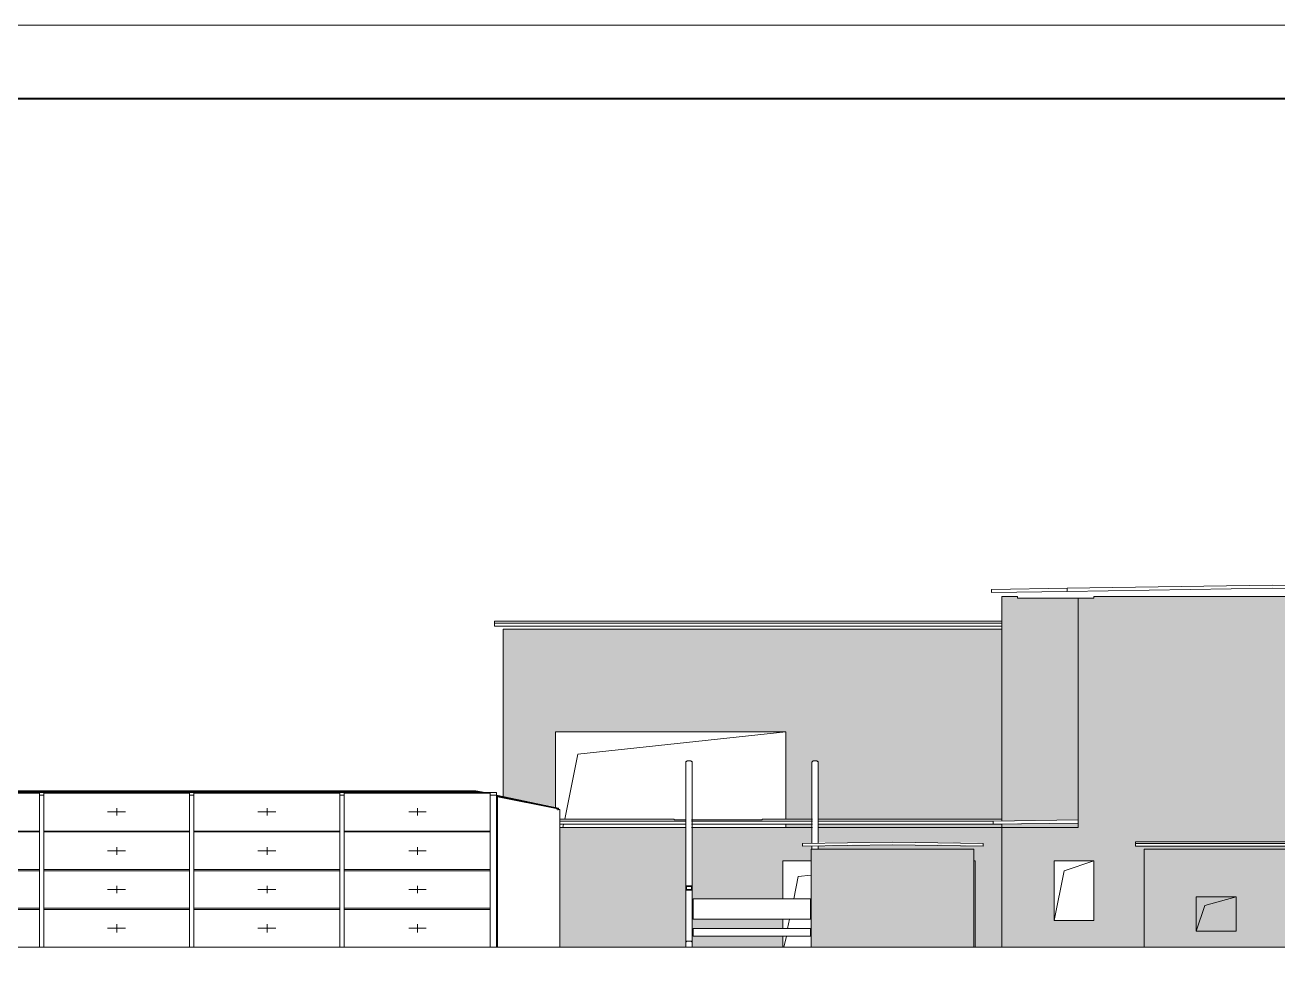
# Model space of a CAD drawing. Header units: millimetres. Extents: x -28928 to 100580, y -22867 to 36490.
# Drawn here: x -12715 to -4180, y 30148 to 36490 of the extents above; entities that cross this region are included whole.
import ezdxf

# ---------------------------------------------------------------- set-up
doc = ezdxf.new("R2010")
doc.units = ezdxf.units.MM
doc.layers.add('PDF _Геометрия', color=7, linetype='Continuous', true_color=0x8f8e8d)
doc.layers.add('PDF _Сплошная заливка', color=7, linetype='Continuous', true_color=0xffffff)

msp = doc.modelspace()

# ---------------------------------------------------------------- hatches: boundary and pattern name
at = {"layer": 'PDF _Сплошная заливка', "true_color": 0x383e42, "transparency": 33554559}
h = msp.add_hatch(color=250, dxfattribs=at)
h.paths.add_polyline_path([(-6060.5, 31066.4), (-5954.7, 31066.4), (-5954.7, 32598), (-6060.5, 32598)])
h.paths.add_polyline_path([(-5954.7, 31049.5), (-6060.5, 31049.5), (-6060.5, 31024.1), (-5954.7, 31024.1)])
h = msp.add_hatch(color=250, dxfattribs=at)
h.paths.add_polyline_path([(-5747.4, 31074.9), (-5540.1, 31074.9), (-5540.1, 32585.3), (-5954.7, 32585.3), (-5954.7, 31070.7)])
h.paths.add_polyline_path([(-5540.1, 31053.7), (-5954.7, 31053.7), (-5954.7, 31024.1), (-5540.1, 31024.1)])
for points in [[(-2485.5, 30897.2), (-5150.9, 30897.2), (-5150.9, 30926.8), (-3386.6, 30926.8), (-2785.9, 30922.6), (-2785.9, 30926.8), (-2485.5, 30926.8), (-2485.5, 32598), (-5434.3, 32598), (-5434.3, 30207.6), (-5091.6, 30207.6), (-5091.6, 30876), (-2485.5, 30876)], [(-5434.3, 30389.5), (-5705.1, 30389.5), (-5705.1, 30795.7), (-5434.3, 30795.7), (-5434.3, 31024.1), (-5954.7, 31024.1), (-5954.7, 30207.6), (-5434.3, 30207.6)], [(-5091.6, 30876), (-5091.6, 30207.6), (-2138.6, 30207.6), (-2138.6, 30876)]]:
    msp.add_hatch(color=250, dxfattribs=at).paths.add_polyline_path(points)
h = msp.add_hatch(color=250, dxfattribs=at)
h.paths.add_polyline_path([(-7312.8, 31079.1), (-6060.5, 31079.1), (-6060.5, 32373.7), (-9457.8, 32373.7), (-9457.8, 31231.4), (-9436.6, 31231.4), (-9119.3, 31168), (-9102.4, 31163.7), (-9102.4, 31675.7), (-7532.8, 31675.7), (-7532.8, 31079.1), (-7355.1, 31083.4), (-7350.9, 31476.8), (-7317, 31476.8), (-7312.8, 31472.6)])
h.paths.add_polyline_path([(-6060.5, 31045.3), (-7312.8, 31045.3), (-7312.8, 31024.1), (-6060.5, 31024.1)])
h.paths.add_polyline_path([(-7355.1, 31024.1), (-7355.1, 31045.3), (-7532.8, 31045.3), (-7532.8, 31024.1)])
h = msp.add_hatch(color=250, dxfattribs=at)
h.paths.add_polyline_path([(-8213.9, 30207.6), (-8213.9, 31024.1), (-9072.8, 31024.1), (-9072.8, 30207.6)])
h.paths.add_polyline_path([(-9495.9, 30922.6), (-9504.3, 30922.6), (-9504.3, 30702.6), (-9495.9, 30702.6)])
h.paths.add_polyline_path([(-6242.4, 30795.7), (-6242.4, 30207.6), (-6060.5, 30207.6), (-6060.5, 31024.1), (-7312.8, 31024.1), (-7312.8, 30922.6), (-6496.3, 30922.6), (-6187.4, 30918.4), (-6187.4, 30901.4), (-6496.3, 30905.7), (-7058.9, 30905.7), (-7312.8, 30901.4), (-7312.8, 30876), (-6250.9, 30876), (-6250.9, 30795.7)])
h.paths.add_polyline_path([(-7355.1, 30918.4), (-7355.1, 31024.1), (-8171.6, 31024.1), (-8171.6, 30207.6), (-7553.9, 30207.6), (-7553.9, 30283.7), (-8163.2, 30283.7), (-8163.2, 30334.5), (-7553.9, 30334.5), (-7553.9, 30398), (-8163.2, 30398), (-8163.2, 30537.6), (-7553.9, 30537.6), (-7553.9, 30795.7), (-7359.3, 30795.7), (-7359.3, 30876), (-7355.1, 30897.2), (-7418.6, 30897.2), (-7418.6, 30918.4)])

# ---------------------------------------------------------------- linework, layer by layer
at = {"layer": 'PDF _Геометрия', "color": 7, "lineweight": 18}
msp.add_lwpolyline([(97077.2, 36490.3), (-28927.8, 36490.3), (-28927.8, -22867.4), (97077.2, -22867.4)], dxfattribs=at)
at = {"layer": 'PDF _Геометрия', "color": 7, "lineweight": 40}
msp.add_lwpolyline([(96590.7, 35991), (96590.7, -22368.2), (-26930.9, -22368.2), (-26930.9, 35991)], close=True, dxfattribs=at)
at = {"layer": 'PDF _Геометрия', "color": 7, "lineweight": 9}
for points in [[(-6132.4, 32644.5), (-5616.3, 32653), (-4220.1, 32674.1), (-2307.8, 32644.5), (-2307.8, 32623.4), (-4220.1, 32653), (-5616.3, 32631.8), (-6132.4, 32623.4)], [(-7532.8, 31675.7), (-9102.4, 31675.7), (-9102.4, 31159.5), (-9102.4, 31675.7), (-7532.8, 31675.7), (-7532.8, 31079.1)], [(-13612.4, 30998.7), (-12618.2, 30998.7), (-12618.2, 31256.8), (-13612.4, 31256.8)], [(-13515.1, 31273.7), (-9648.2, 31273.7), (-9643.9, 31273.7), (-9648.2, 31273.7)], [(-13515.1, 31269.5), (-9648.2, 31269.5)], [(-12588.6, 31244.1), (-12605.5, 31244.1), (-12618.2, 31244.1)], [(-12588.6, 30998.7), (-11594.3, 30998.7), (-11594.3, 31256.8), (-12588.6, 31256.8)], [(-11594.3, 31244.1), (-11564.7, 31244.1), (-11577.4, 31244.1)], [(-11564.7, 30998.7), (-10570.5, 30998.7), (-10570.5, 31256.8), (-11564.7, 31256.8)], [(-10540.9, 31244.1), (-10553.6, 31244.1), (-10570.5, 31244.1)], [(-10540.9, 30998.7), (-9546.6, 30998.7), (-9546.6, 31256.8), (-10540.9, 31256.8)], [(-9495.9, 30207.6), (-9495.9, 31231.4), (-9495.9, 30207.6), (-9495.9, 31235.7)], [(-13612.4, 30736.4), (-12618.2, 30736.4), (-12618.2, 30994.5), (-13612.4, 30994.5)], [(-12588.6, 30736.4), (-11594.3, 30736.4), (-11594.3, 30994.5), (-12588.6, 30994.5)], [(-11564.7, 30736.4), (-10570.5, 30736.4), (-10570.5, 30994.5), (-11564.7, 30994.5)], [(-10540.9, 30736.4), (-9546.6, 30736.4), (-9546.6, 30994.5), (-10540.9, 30994.5)], [(-8213.9, 31045.3), (-9072.8, 31045.3)], [(-7350.9, 31045.3), (-8175.9, 31045.3)], [(-7532.8, 31024.1), (-7532.8, 31045.3)], [(-6187.4, 30897.2), (-6805.1, 30905.7), (-7418.6, 30897.2), (-7418.6, 30914.1), (-6805.1, 30922.6), (-6187.4, 30914.1)], [(-5150.9, 30914.1), (-1973.6, 30914.1), (-1973.6, 30926.8), (-2785.9, 30926.8), (-2785.9, 30922.6), (-3386.6, 30922.6), (-3386.6, 30926.8), (-5150.9, 30926.8)], [(-7359.3, 30795.7), (-7553.9, 30795.7), (-7553.9, 30537.6), (-7553.9, 30795.7)], [(-6242.4, 30795.7), (-6250.9, 30795.7), (-6242.4, 30795.7), (-6242.4, 30207.6)], [(-5434.3, 30389.5), (-5705.1, 30389.5), (-5705.1, 30795.7), (-5434.3, 30795.7)], [(-5434.3, 30795.7), (-5434.3, 30389.5), (-5705.1, 30389.5), (-5705.1, 30795.7)], [(-13612.4, 30474.1), (-12618.2, 30474.1), (-12618.2, 30728), (-13612.4, 30728)], [(-12588.6, 30474.1), (-11594.3, 30474.1), (-11594.3, 30728), (-12588.6, 30728)], [(-11564.7, 30474.1), (-10570.5, 30474.1), (-10570.5, 30728), (-11564.7, 30728)], [(-10540.9, 30474.1), (-9546.6, 30474.1), (-9546.6, 30728), (-10540.9, 30728)], [(-8213.9, 30601), (-8209.7, 30601), (-8209.7, 30596.8), (-8205.5, 30596.8), (-8180.1, 30596.8), (-8175.9, 30596.8), (-8175.9, 30601), (-8171.6, 30601), (-8171.6, 30618), (-8171.6, 30622.2), (-8175.9, 30622.2), (-8175.9, 30626.4), (-8180.1, 30626.4), (-8205.5, 30626.4), (-8209.7, 30626.4), (-8209.7, 30622.2), (-8213.9, 30622.2), (-8213.9, 30618)], [(-8175.9, 30618), (-8175.9, 30601), (-8180.1, 30601), (-8205.5, 30601), (-8209.7, 30601), (-8209.7, 30618), (-8209.7, 30622.2), (-8205.5, 30622.2), (-8180.1, 30622.2), (-8175.9, 30622.2)], [(-8163.2, 30537.6), (-7363.6, 30537.6), (-7363.6, 30398), (-8163.2, 30398)], [(-4465.5, 30317.6), (-4736.3, 30317.6), (-4736.3, 30550.3), (-4465.5, 30550.3)], [(-4465.5, 30550.3), (-4465.5, 30317.6), (-4736.3, 30317.6), (-4736.3, 30550.3)], [(-12588.6, 30207.6), (-11594.3, 30207.6), (-11594.3, 30465.7), (-12588.6, 30465.7)], [(-11564.7, 30207.6), (-10570.5, 30207.6), (-10570.5, 30465.7), (-11564.7, 30465.7)], [(-10540.9, 30207.6), (-9546.6, 30207.6), (-9546.6, 30465.7), (-10540.9, 30465.7)], [(-7553.9, 30398), (-7553.9, 30334.5)], [(-7363.6, 30283.7), (-8163.2, 30283.7), (-8163.2, 30334.5), (-7363.6, 30334.5)], [(-7553.9, 30283.7), (-7553.9, 30207.6)]]:
    msp.add_lwpolyline(points, close=True, dxfattribs=at)
for points in [[(-5616.3, 32631.8), (-5616.3, 32653), (-5616.3, 32631.8)], [(-5540.1, 31053.7), (-5540.1, 31074.9), (-6119.7, 31066.4), (-6119.7, 31045.3), (-5540.1, 31053.7), (-5540.1, 31024.1), (-5540.1, 32585.3), (-5434.3, 32585.3), (-5434.3, 32598), (-2485.5, 32598), (-2379.7, 32598), (-2379.7, 31244.1), (-2485.5, 31244.1)], [(-6060.5, 31066.4), (-6060.5, 32221.4), (-6060.5, 31066.4), (-6060.5, 32221.4), (-6060.5, 31066.4), (-6060.5, 32598), (-5954.7, 32598), (-5954.7, 32585.3), (-5540.1, 32585.3), (-5540.1, 31074.9)], [(-6060.5, 32428.7), (-9517, 32428.7), (-9517, 32416), (-6060.5, 32416)], [(-9517, 32407.6), (-9517, 32394.9), (-6060.5, 32394.9), (-9517, 32394.9), (-9517, 32416)], [(-6060.5, 32373.7), (-9457.8, 32373.7), (-9457.8, 31231.4)], [(-9038.9, 31079.1), (-8950.1, 31523.4), (-7532.8, 31675.7)], [(-8171.6, 30618), (-8171.6, 31468.4), (-8171.6, 31472.6), (-8175.9, 31472.6), (-8180.1, 31476.8), (-8205.5, 31476.8), (-8209.7, 31472.6), (-8213.9, 31472.6), (-8213.9, 31468.4), (-8213.9, 30618)], [(-7312.8, 30918.4), (-7312.8, 31468.4), (-7312.8, 31472.6), (-7317, 31472.6), (-7321.3, 31476.8), (-7346.6, 31476.8), (-7350.9, 31472.6), (-7355.1, 31468.4), (-7355.1, 30918.4)], [(-9504.3, 31053.7), (-9504.3, 31189.1), (-9504.3, 31193.4), (-9504.3, 31231.4), (-9504.3, 31244.1), (-9504.3, 31261), (-10553.6, 31261), (-11577.4, 31261), (-12605.5, 31261), (-13603.9, 31261), (-13654.7, 31261), (-13654.7, 30990.3), (-13654.7, 30723.7), (-13654.7, 30461.4), (-13654.7, 30330.3), (-13654.7, 30406.4), (-13654.7, 30668.7), (-13654.7, 30935.3), (-13654.7, 31201.8)], [(-9588.9, 31261), (-9648.2, 31269.5), (-9648.2, 31273.7), (-9580.5, 31261), (-9643.9, 31273.7), (-9648.2, 31273.7), (-13515.1, 31273.7), (-13582.8, 31261)], [(-9648.2, 31273.7), (-9648.2, 31269.5), (-9648.2, 31273.7)], [(-9643.9, 31273.7), (-9643.9, 31273.7)], [(-9643.9, 31273.7), (-9643.9, 31273.7)], [(-9081.3, 31146.8), (-9081.3, 31155.3), (-9504.3, 31244.1), (-9546.6, 31244.1), (-9504.3, 31244.1), (-9085.5, 31155.3), (-9085.5, 31142.6), (-9085.5, 31151), (-9504.3, 31239.9)], [(-9504.3, 31189.1), (-9504.3, 30935.3), (-9504.3, 30668.7), (-9504.3, 30406.4), (-9504.3, 30207.6), (-9504.3, 30461.4), (-9504.3, 30723.7), (-9504.3, 30990.3), (-9504.3, 31244.1)], [(-12089.3, 31104.5), (-12089.3, 31155.3)], [(-11065.5, 31104.5), (-11065.5, 31155.3)], [(-10041.6, 31104.5), (-10041.6, 31155.3)], [(-9504.3, 31201.8), (-9504.3, 31201.8)], [(-9495.9, 31235.7), (-9495.9, 31235.7)], [(-9495.9, 30207.6), (-9495.9, 31231.4), (-9085.5, 31151)], [(-12030.1, 31129.9), (-12152.8, 31129.9)], [(-11006.3, 31129.9), (-11128.9, 31129.9)], [(-9982.4, 31129.9), (-10100.9, 31129.9)], [(-9495.9, 31151), (-9504.3, 31151)], [(-9098.2, 31151), (-9085.5, 31151), (-9085.5, 31146.8), (-9072.8, 31146.8), (-9072.8, 30207.6)], [(-8294.3, 31074.9), (-8213.9, 31074.9), (-8294.3, 31074.9), (-8294.3, 31079.1), (-9072.8, 31079.1)], [(-7350.9, 31079.1), (-7693.6, 31079.1), (-7693.6, 31074.9), (-8175.9, 31074.9), (-7693.6, 31074.9)], [(-6060.5, 31079.1), (-7312.8, 31079.1)], [(-12618.2, 30998.7), (-12618.2, 30994.5)], [(-12588.6, 30994.5), (-12588.6, 30998.7)], [(-11594.3, 30998.7), (-11594.3, 30994.5)], [(-11564.7, 30994.5), (-11564.7, 30998.7)], [(-10570.5, 30998.7), (-10570.5, 30994.5)], [(-10540.9, 30994.5), (-10540.9, 30998.7)], [(-9546.6, 30998.7), (-9546.6, 30994.5)], [(-9072.8, 31066.4), (-8213.9, 31066.4)], [(-8213.9, 31024.1), (-9072.8, 31024.1)], [(-9051.6, 31024.1), (-9047.4, 31045.3)], [(-8213.9, 30994.5), (-8213.9, 30647.6), (-8213.9, 30613.7)], [(-8175.9, 31066.4), (-7350.9, 31066.4)], [(-7350.9, 31024.1), (-8175.9, 31024.1)], [(-8171.6, 30613.7), (-8171.6, 30647.6), (-8171.6, 30994.5)], [(-7312.8, 31066.4), (-6119.7, 31066.4)], [(-5540.1, 31024.1), (-5954.7, 31024.1), (-6060.5, 31024.1), (-6060.5, 31045.3), (-6060.5, 30689.9), (-6060.5, 31045.3), (-6060.5, 30689.9), (-6060.5, 31045.3), (-7312.8, 31045.3), (-6060.5, 31045.3)], [(-6060.5, 30207.6), (-6060.5, 31024.1), (-7312.8, 31024.1)], [(-9495.9, 30931), (-9504.3, 30931)], [(-9495.9, 30926.8), (-9504.3, 30926.8)], [(-9495.9, 30922.6), (-9504.3, 30922.6)], [(-1973.6, 30914.1), (-1973.6, 30897.2), (-5150.9, 30897.2), (-5150.9, 30905.7)], [(-5150.9, 30914.1), (-5150.9, 30897.2), (-1973.6, 30897.2), (-1973.6, 30905.7)], [(-12030.1, 30863.4), (-12152.8, 30863.4)], [(-12089.3, 30838), (-12089.3, 30888.7)], [(-11006.3, 30863.4), (-11128.9, 30863.4)], [(-11065.5, 30838), (-11065.5, 30888.7)], [(-9982.4, 30863.4), (-10100.9, 30863.4)], [(-10041.6, 30838), (-10041.6, 30888.7)], [(-7359.3, 30207.6), (-7359.3, 30876), (-6352.4, 30876), (-6250.9, 30876), (-6250.9, 30207.6)], [(-7355.1, 30897.2), (-7355.1, 30876)], [(-7312.8, 30876), (-7312.8, 30897.2)], [(-5091.6, 30207.6), (-5091.6, 30876), (-2138.6, 30876), (-2032.8, 30876), (-2032.8, 30207.6)], [(-12618.2, 30736.4), (-12618.2, 30728)], [(-12588.6, 30728), (-12588.6, 30736.4)], [(-11594.3, 30736.4), (-11594.3, 30728)], [(-11564.7, 30728), (-11564.7, 30736.4)], [(-10570.5, 30736.4), (-10570.5, 30728)], [(-10540.9, 30728), (-10540.9, 30736.4)], [(-9546.6, 30736.4), (-9546.6, 30728)], [(-6250.9, 30795.7), (-6242.4, 30795.7)], [(-5705.1, 30389.5), (-5637.4, 30728), (-5434.3, 30795.7)], [(-9504.3, 30702.6), (-9495.9, 30702.6)], [(-8213.9, 30711), (-8213.9, 30685.7), (-8213.9, 30207.6), (-8213.9, 30237.2), (-8213.9, 30241.4), (-8209.7, 30245.7), (-8209.7, 30249.9), (-8205.5, 30249.9), (-8180.1, 30249.9), (-8175.9, 30249.9), (-8175.9, 30245.7), (-8171.6, 30241.4), (-8171.6, 30237.2), (-8171.6, 30207.6), (-8171.6, 30685.7), (-8171.6, 30711)], [(-7477.8, 30537.6), (-7448.2, 30689.9), (-7359.3, 30698.4)], [(-6250.9, 30647.6), (-6250.9, 30241.4)], [(-12030.1, 30601), (-12152.8, 30601)], [(-12089.3, 30575.7), (-12089.3, 30626.4)], [(-11006.3, 30601), (-11128.9, 30601)], [(-11065.5, 30575.7), (-11065.5, 30626.4)], [(-9982.4, 30601), (-10100.9, 30601)], [(-10041.6, 30575.7), (-10041.6, 30626.4)], [(-8213.9, 30609.5), (-8213.9, 30279.5), (-8213.9, 30245.7)], [(-8171.6, 30245.7), (-8171.6, 30279.5), (-8171.6, 30609.5)], [(-12618.2, 30474.1), (-12618.2, 30465.7)], [(-12588.6, 30465.7), (-12588.6, 30474.1)], [(-11594.3, 30474.1), (-11594.3, 30465.7)], [(-11564.7, 30465.7), (-11564.7, 30474.1)], [(-10570.5, 30474.1), (-10570.5, 30465.7)], [(-10540.9, 30465.7), (-10540.9, 30474.1)], [(-9546.6, 30474.1), (-9546.6, 30465.7)], [(-4736.3, 30317.6), (-4677, 30491), (-4465.5, 30550.3)], [(-15334.3, 30207.6), (-15334.3, 30275.3), (-13548.9, 30275.3), (-13443.2, 30275.3), (-13443.2, 30207.6), (-12618.2, 30207.6), (-12618.2, 30465.7), (-13612.4, 30465.7), (-13612.4, 30330.3)], [(-7520.1, 30334.5), (-7507.4, 30398)], [(-12030.1, 30338.7), (-12152.8, 30338.7)], [(-12089.3, 30309.1), (-12089.3, 30364.1)], [(-11006.3, 30338.7), (-11128.9, 30338.7)], [(-11065.5, 30309.1), (-11065.5, 30364.1)], [(-9982.4, 30338.7), (-10100.9, 30338.7)], [(-10041.6, 30309.1), (-10041.6, 30364.1)], [(-7545.5, 30207.6), (-7528.6, 30283.7)], [(82320.3, 30089.1), (82320.3, 30207.6), (82320.3, 30089.1), (-21934.3, 30089.1), (-21934.3, 30207.6), (82320.3, 30207.6)], [(-12618.2, 30207.6), (-12618.2, 30207.6)], [(-12588.6, 30207.6), (-12588.6, 30207.6)], [(-11594.3, 30207.6), (-11594.3, 30207.6)], [(-11564.7, 30207.6), (-11564.7, 30207.6)], [(-10570.5, 30207.6), (-10570.5, 30207.6)], [(-10540.9, 30207.6), (-10540.9, 30207.6)], [(-9546.6, 30207.6), (-9546.6, 30207.6)]]:
    msp.add_lwpolyline(points, dxfattribs=at)
at = {"layer": 'PDF _Сплошная заливка', "color": 250, "lineweight": 9, "true_color": 0x383e42, "transparency": 33554559}
for points in [[(-5540.1, 32585.3), (-5540.1, 31024.1), (-5434.3, 32585.3), (-5434.3, 31024.1)], [(-6060.5, 31024.1), (-6060.5, 30207.6), (-5954.7, 31024.1), (-5954.7, 30207.6)], [(-7359.3, 30876), (-7359.3, 30207.6), (-6352.4, 30876), (-6352.4, 30207.6)], [(-6352.4, 30876), (-6352.4, 30207.6), (-6250.9, 30876), (-6250.9, 30207.6)]]:
    msp.add_solid(points, dxfattribs=at)

doc.saveas('drawing.dxf')
